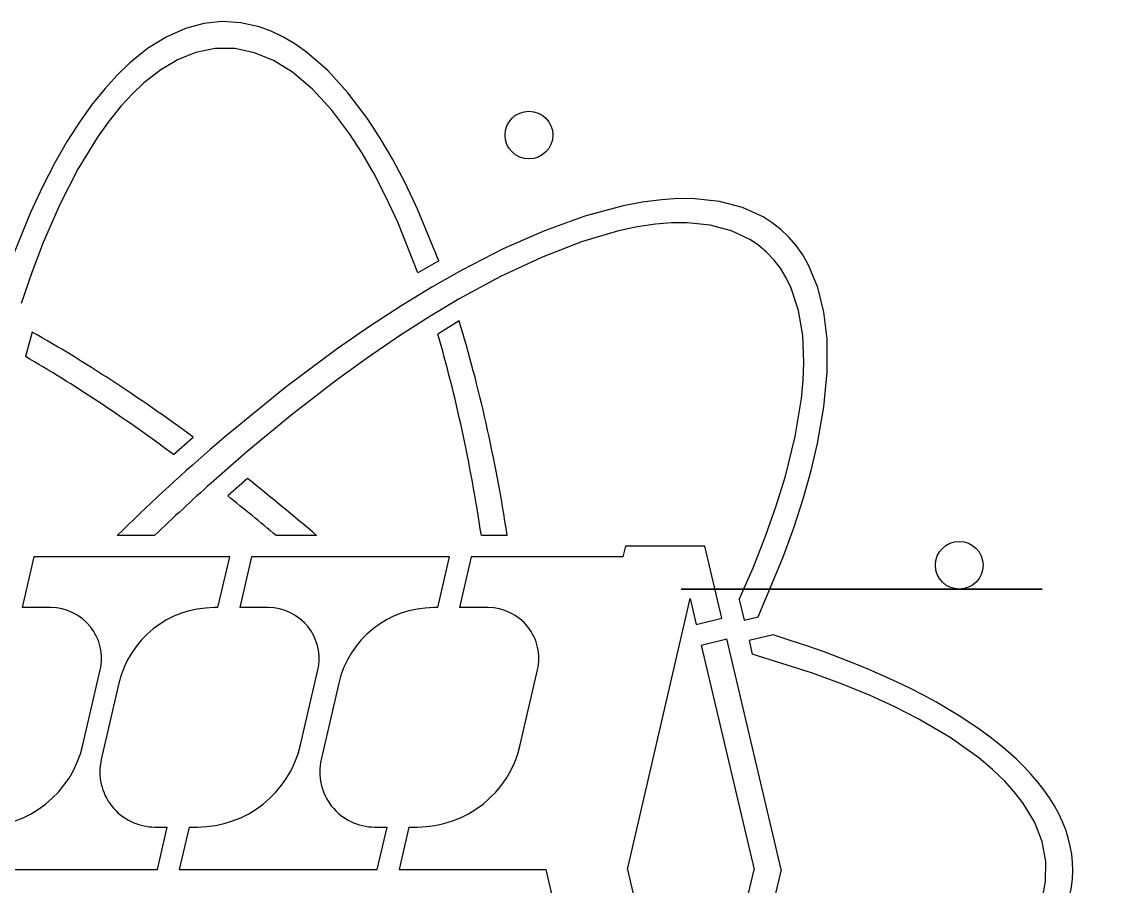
# Model space of a CAD drawing. Extents: x -452 to 195, y -304 to 246.
# Drawn here: x -266.9 to -165, y -61.1 to 20.5 of the extents above; entities that cross this region are included whole.
import ezdxf

# ---------------------------------------------------------------- set-up
doc = ezdxf.new("R2010")
doc.units = 0
doc.layers.add('LAYER_1', color=7, linetype='CONTINUOUS')

msp = doc.modelspace()

# ---------------------------------------------------------------- linework, layer by layer
at = {"layer": 'LAYER_1'}
for points, knots in [([(-227.5728, -2.0916), (-227.5728, -2.0916), (-229.5773, 2.7975), (-229.5773, 2.7975), (-229.5773, 2.7975), (-229.5773, 2.7975), (-230.7106, 5.19), (-230.7106, 5.19), (-230.7106, 5.19), (-230.7106, 5.19), (-231.911, 7.4725), (-231.911, 7.4725), (-231.911, 7.4725), (-231.911, 7.4725), (-233.0913, 9.4885), (-233.0913, 9.4885), (-233.0913, 9.4885), (-233.0913, 9.4885), (-234.3298, 11.3821), (-234.3298, 11.3821), (-234.3298, 11.3821), (-234.3298, 11.3821), (-236.1346, 13.7695), (-236.1346, 13.7695), (-236.1346, 13.7695), (-236.1346, 13.7695), (-238.0434, 15.8556), (-238.0434, 15.8556), (-238.0434, 15.8556), (-238.0434, 15.8556), (-240.0483, 17.6002), (-240.0483, 17.6002), (-240.0483, 17.6002), (-240.0483, 17.6002), (-241.1478, 18.3737), (-241.1478, 18.3737), (-241.1478, 18.3737), (-241.1478, 18.3737), (-242.2684, 19.0339), (-242.2684, 19.0339), (-242.2684, 19.0339), (-242.2684, 19.0339), (-243.3869, 19.5669), (-243.3869, 19.5669), (-243.3869, 19.5669), (-243.3869, 19.5669), (-244.5197, 19.9812), (-244.5197, 19.9812), (-244.5197, 19.9812), (-244.5197, 19.9812), (-246.2536, 20.3747), (-246.2536, 20.3747), (-246.2536, 20.3747), (-246.2536, 20.3747), (-247.9999, 20.4806), (-247.9999, 20.4806), (-247.9999, 20.4806), (-247.9999, 20.4806), (-249.7453, 20.2963), (-249.7453, 20.2963), (-249.7453, 20.2963), (-249.7453, 20.2963), (-251.4759, 19.8251), (-251.4759, 19.8251), (-251.4759, 19.8251), (-251.4759, 19.8251), (-253.2765, 19.0245), (-253.2765, 19.0245), (-253.2765, 19.0245), (-253.2765, 19.0245), (-255.0313, 17.9303), (-255.0313, 17.9303), (-255.0313, 17.9303), (-255.0313, 17.9303), (-256.7294, 16.5639), (-256.7294, 16.5639), (-256.7294, 16.5639), (-256.7294, 16.5639), (-257.9073, 15.4297), (-257.9073, 15.4297), (-257.9073, 15.4297), (-257.9073, 15.4297), (-259.0491, 14.177), (-259.0491, 14.177), (-259.0491, 14.177), (-259.0491, 14.177), (-260.2526, 12.6845), (-260.2526, 12.6845), (-260.2526, 12.6845), (-260.2526, 12.6845), (-261.4096, 11.0731), (-261.4096, 11.0731), (-261.4096, 11.0731), (-261.4096, 11.0731), (-262.6141, 9.1981), (-262.6141, 9.1981), (-262.6141, 9.1981), (-262.6141, 9.1981), (-263.7624, 7.2076), (-263.7624, 7.2076), (-263.7624, 7.2076), (-263.7624, 7.2076), (-264.9596, 4.9017), (-264.9596, 4.9017), (-264.9596, 4.9017), (-264.9596, 4.9017), (-266.09, 2.4844), (-266.09, 2.4844), (-266.09, 2.4844), (-266.09, 2.4844), (-268.0686, -2.3988), (-268.0686, -2.3988), (-268.0686, -2.3988), (-268.0686, -2.3988), (-269.008, -5.061), (-269.008, -5.061)], [0, 0, 0, 0, 0.03333333, 0.03333333, 0.03333333, 0.03333333, 0.06666667, 0.06666667, 0.06666667, 0.06666667, 0.1, 0.1, 0.1, 0.1, 0.13333333, 0.13333333, 0.13333333, 0.13333333, 0.16666667, 0.16666667, 0.16666667, 0.16666667, 0.2, 0.2, 0.2, 0.2, 0.23333333, 0.23333333, 0.23333333, 0.23333333, 0.26666667, 0.26666667, 0.26666667, 0.26666667, 0.3, 0.3, 0.3, 0.3, 0.33333333, 0.33333333, 0.33333333, 0.33333333, 0.36666667, 0.36666667, 0.36666667, 0.36666667, 0.4, 0.4, 0.4, 0.4, 0.43333333, 0.43333333, 0.43333333, 0.43333333, 0.46666667, 0.46666667, 0.46666667, 0.46666667, 0.5, 0.5, 0.5, 0.5, 0.53333333, 0.53333333, 0.53333333, 0.53333333, 0.56666667, 0.56666667, 0.56666667, 0.56666667, 0.6, 0.6, 0.6, 0.6, 0.63333333, 0.63333333, 0.63333333, 0.63333333, 0.66666667, 0.66666667, 0.66666667, 0.66666667, 0.7, 0.7, 0.7, 0.7, 0.73333333, 0.73333333, 0.73333333, 0.73333333, 0.76666667, 0.76666667, 0.76666667, 0.76666667, 0.8, 0.8, 0.8, 0.8, 0.83333333, 0.83333333, 0.83333333, 0.83333333, 0.86666667, 0.86666667, 0.86666667, 0.86666667, 0.9, 0.9, 0.9, 0.9, 0.93333333, 0.93333333, 0.93333333, 0.93333333, 1, 1, 1, 1]), ([(-229.5495, -3.2246), (-229.5495, -3.2246), (-231.4441, 1.5439), (-231.4441, 1.5439), (-231.4441, 1.5439), (-231.4441, 1.5439), (-232.5285, 3.8949), (-232.5285, 3.8949), (-232.5285, 3.8949), (-232.5285, 3.8949), (-233.679, 6.1304), (-233.679, 6.1304), (-233.679, 6.1304), (-233.679, 6.1304), (-234.7876, 8.0564), (-234.7876, 8.0564), (-234.7876, 8.0564), (-234.7876, 8.0564), (-235.9511, 9.8577), (-235.9511, 9.8577), (-235.9511, 9.8577), (-235.9511, 9.8577), (-237.6658, 12.1363), (-237.6658, 12.1363), (-237.6658, 12.1363), (-237.6658, 12.1363), (-239.4795, 14.0991), (-239.4795, 14.0991), (-239.4795, 14.0991), (-239.4795, 14.0991), (-241.3831, 15.7034), (-241.3831, 15.7034), (-241.3831, 15.7034), (-241.3831, 15.7034), (-243.1469, 16.7981), (-243.1469, 16.7981), (-243.1469, 16.7981), (-243.1469, 16.7981), (-244.9575, 17.5475), (-244.9575, 17.5475), (-244.9575, 17.5475), (-244.9575, 17.5475), (-246.7981, 17.9318), (-246.7981, 17.9318), (-246.7981, 17.9318), (-246.7981, 17.9318), (-248.6498, 17.9399), (-248.6498, 17.9399), (-248.6498, 17.9399), (-248.6498, 17.9399), (-250.4928, 17.5712), (-250.4928, 17.5712), (-250.4928, 17.5712), (-250.4928, 17.5712), (-252.1667, 16.906), (-252.1667, 16.906), (-252.1667, 16.906), (-252.1667, 16.906), (-253.8017, 15.9447), (-253.8017, 15.9447), (-253.8017, 15.9447), (-253.8017, 15.9447), (-255.3863, 14.7078), (-255.3863, 14.7078), (-255.3863, 14.7078), (-255.3863, 14.7078), (-256.4728, 13.6783), (-256.4728, 13.6783), (-256.4728, 13.6783), (-256.4728, 13.6783), (-257.527, 12.5316), (-257.527, 12.5316), (-257.527, 12.5316), (-257.527, 12.5316), (-258.666, 11.1207), (-258.666, 11.1207), (-258.666, 11.1207), (-258.666, 11.1207), (-259.7607, 9.5863), (-259.7607, 9.5863), (-259.7607, 9.5863), (-259.7607, 9.5863), (-261.6138, 6.5558), (-261.6138, 6.5558), (-261.6138, 6.5558), (-261.6138, 6.5558), (-263.3212, 3.2219), (-263.3212, 3.2219), (-263.3212, 3.2219), (-263.3212, 3.2219), (-264.8851, -0.3641), (-264.8851, -0.3641), (-264.8851, -0.3641), (-264.8851, -0.3641), (-265.9662, -3.1927), (-265.9662, -3.1927), (-265.9662, -3.1927), (-265.9662, -3.1927), (-266.9711, -6.1233), (-266.9711, -6.1233)], [0, 0, 0, 0, 0.03846154, 0.03846154, 0.03846154, 0.03846154, 0.07692308, 0.07692308, 0.07692308, 0.07692308, 0.11538462, 0.11538462, 0.11538462, 0.11538462, 0.15384615, 0.15384615, 0.15384615, 0.15384615, 0.19230769, 0.19230769, 0.19230769, 0.19230769, 0.23076923, 0.23076923, 0.23076923, 0.23076923, 0.26923077, 0.26923077, 0.26923077, 0.26923077, 0.30769231, 0.30769231, 0.30769231, 0.30769231, 0.34615385, 0.34615385, 0.34615385, 0.34615385, 0.38461538, 0.38461538, 0.38461538, 0.38461538, 0.42307692, 0.42307692, 0.42307692, 0.42307692, 0.46153846, 0.46153846, 0.46153846, 0.46153846, 0.5, 0.5, 0.5, 0.5, 0.53846154, 0.53846154, 0.53846154, 0.53846154, 0.57692308, 0.57692308, 0.57692308, 0.57692308, 0.61538462, 0.61538462, 0.61538462, 0.61538462, 0.65384615, 0.65384615, 0.65384615, 0.65384615, 0.69230769, 0.69230769, 0.69230769, 0.69230769, 0.73076923, 0.73076923, 0.73076923, 0.73076923, 0.76923077, 0.76923077, 0.76923077, 0.76923077, 0.80769231, 0.80769231, 0.80769231, 0.80769231, 0.84615385, 0.84615385, 0.84615385, 0.84615385, 0.88461538, 0.88461538, 0.88461538, 0.88461538, 0.92307692, 0.92307692, 0.92307692, 0.92307692, 1, 1, 1, 1]), ([(-219.0623, 7.5243), (-217.8197, 7.5243), (-216.8123, 8.5316), (-216.8123, 9.7743), (-216.8123, 9.7743), (-216.8123, 11.0169), (-217.8197, 12.0243), (-219.0623, 12.0243), (-219.0623, 12.0243), (-220.305, 12.0243), (-221.3123, 11.0169), (-221.3123, 9.7743), (-221.3123, 9.7743), (-221.3123, 8.5316), (-220.305, 7.5243), (-219.0623, 7.5243)], [0, 0, 0, 0, 0.2, 0.2, 0.2, 0.2, 0.4, 0.4, 0.4, 0.4, 0.6, 0.6, 0.6, 0.6, 1, 1, 1, 1]), ([(-197.4349, -35.6689), (-197.4349, -35.6689), (-195.1174, -30.1267), (-195.1174, -30.1267), (-195.1174, -30.1267), (-195.1174, -30.1267), (-194.0824, -27.2844), (-194.0824, -27.2844), (-194.0824, -27.2844), (-194.0824, -27.2844), (-193.1714, -24.4681), (-193.1714, -24.4681), (-193.1714, -24.4681), (-193.1714, -24.4681), (-192.4421, -21.8694), (-192.4421, -21.8694), (-192.4421, -21.8694), (-192.4421, -21.8694), (-191.8409, -19.3133), (-191.8409, -19.3133), (-191.8409, -19.3133), (-191.8409, -19.3133), (-191.241, -15.8781), (-191.241, -15.8781), (-191.241, -15.8781), (-191.241, -15.8781), (-190.9336, -12.5821), (-190.9336, -12.5821), (-190.9336, -12.5821), (-190.9336, -12.5821), (-190.9471, -9.4647), (-190.9471, -9.4647), (-190.9471, -9.4647), (-190.9471, -9.4647), (-191.2418, -6.9285), (-191.2418, -6.9285), (-191.2418, -6.9285), (-191.2418, -6.9285), (-191.8162, -4.594), (-191.8162, -4.594), (-191.8162, -4.594), (-191.8162, -4.594), (-192.6813, -2.4952), (-192.6813, -2.4952), (-192.6813, -2.4952), (-192.6813, -2.4952), (-193.2353, -1.5271), (-193.2353, -1.5271), (-193.2353, -1.5271), (-193.2353, -1.5271), (-193.8656, -0.6325), (-193.8656, -0.6325), (-193.8656, -0.6325), (-193.8656, -0.6325), (-194.544, 0.1561), (-194.544, 0.1561), (-194.544, 0.1561), (-194.544, 0.1561), (-195.291, 0.8706), (-195.291, 0.8706), (-195.291, 0.8706), (-195.291, 0.8706), (-196.1057, 1.5093), (-196.1057, 1.5093), (-196.1057, 1.5093), (-196.1057, 1.5093), (-196.9847, 2.0696), (-196.9847, 2.0696), (-196.9847, 2.0696), (-196.9847, 2.0696), (-198.9231, 2.9514), (-198.9231, 2.9514), (-198.9231, 2.9514), (-198.9231, 2.9514), (-201.0789, 3.5152), (-201.0789, 3.5152), (-201.0789, 3.5152), (-201.0789, 3.5152), (-203.4217, 3.7688), (-203.4217, 3.7688), (-203.4217, 3.7688), (-203.4217, 3.7688), (-204.9632, 3.7761), (-204.9632, 3.7761), (-204.9632, 3.7761), (-204.9632, 3.7761), (-206.5583, 3.6729), (-206.5583, 3.6729), (-206.5583, 3.6729), (-206.5583, 3.6729), (-208.3426, 3.4415), (-208.3426, 3.4415), (-208.3426, 3.4415), (-208.3426, 3.4415), (-210.1736, 3.0924), (-210.1736, 3.0924), (-210.1736, 3.0924), (-210.1736, 3.0924), (-213.7943, 2.1164), (-213.7943, 2.1164), (-213.7943, 2.1164), (-213.7943, 2.1164), (-217.6068, 0.7409), (-217.6068, 0.7409), (-217.6068, 0.7409), (-217.6068, 0.7409), (-221.4879, -0.9696), (-221.4879, -0.9696), (-221.4879, -0.9696), (-221.4879, -0.9696), (-225.4066, -2.974), (-225.4066, -2.974), (-225.4066, -2.974), (-225.4066, -2.974), (-228.2275, -4.5729), (-228.2275, -4.5729), (-228.2275, -4.5729), (-228.2275, -4.5729), (-231.0469, -6.2923), (-231.0469, -6.2923), (-231.0469, -6.2923), (-231.0469, -6.2923), (-234.1119, -8.2916), (-234.1119, -8.2916), (-234.1119, -8.2916), (-234.1119, -8.2916), (-237.1612, -10.4093), (-237.1612, -10.4093), (-237.1612, -10.4093), (-237.1612, -10.4093), (-241.9519, -13.9854), (-241.9519, -13.9854), (-241.9519, -13.9854), (-241.9519, -13.9854), (-247.6325, -18.6071), (-247.6325, -18.6071)], [0, 0, 0, 0, 0.02857143, 0.02857143, 0.02857143, 0.02857143, 0.05714286, 0.05714286, 0.05714286, 0.05714286, 0.08571429, 0.08571429, 0.08571429, 0.08571429, 0.11428571, 0.11428571, 0.11428571, 0.11428571, 0.14285714, 0.14285714, 0.14285714, 0.14285714, 0.17142857, 0.17142857, 0.17142857, 0.17142857, 0.2, 0.2, 0.2, 0.2, 0.22857143, 0.22857143, 0.22857143, 0.22857143, 0.25714286, 0.25714286, 0.25714286, 0.25714286, 0.28571429, 0.28571429, 0.28571429, 0.28571429, 0.31428571, 0.31428571, 0.31428571, 0.31428571, 0.34285714, 0.34285714, 0.34285714, 0.34285714, 0.37142857, 0.37142857, 0.37142857, 0.37142857, 0.4, 0.4, 0.4, 0.4, 0.42857143, 0.42857143, 0.42857143, 0.42857143, 0.45714286, 0.45714286, 0.45714286, 0.45714286, 0.48571429, 0.48571429, 0.48571429, 0.48571429, 0.51428571, 0.51428571, 0.51428571, 0.51428571, 0.54285714, 0.54285714, 0.54285714, 0.54285714, 0.57142857, 0.57142857, 0.57142857, 0.57142857, 0.6, 0.6, 0.6, 0.6, 0.62857143, 0.62857143, 0.62857143, 0.62857143, 0.65714286, 0.65714286, 0.65714286, 0.65714286, 0.68571429, 0.68571429, 0.68571429, 0.68571429, 0.71428571, 0.71428571, 0.71428571, 0.71428571, 0.74285714, 0.74285714, 0.74285714, 0.74285714, 0.77142857, 0.77142857, 0.77142857, 0.77142857, 0.8, 0.8, 0.8, 0.8, 0.82857143, 0.82857143, 0.82857143, 0.82857143, 0.85714286, 0.85714286, 0.85714286, 0.85714286, 0.88571429, 0.88571429, 0.88571429, 0.88571429, 0.91428571, 0.91428571, 0.91428571, 0.91428571, 0.94285714, 0.94285714, 0.94285714, 0.94285714, 1, 1, 1, 1]), ([(-199.2186, -34.0577), (-199.2186, -34.0577), (-197.9135, -31.047), (-197.9135, -31.047), (-197.9135, -31.047), (-197.9135, -31.047), (-196.7347, -28.0568), (-196.7347, -28.0568), (-196.7347, -28.0568), (-196.7347, -28.0568), (-195.7306, -25.2061), (-195.7306, -25.2061), (-195.7306, -25.2061), (-195.7306, -25.2061), (-194.868, -22.3951), (-194.868, -22.3951), (-194.868, -22.3951), (-194.868, -22.3951), (-193.9481, -18.665), (-193.9481, -18.665), (-193.9481, -18.665), (-193.9481, -18.665), (-193.3546, -15.0787), (-193.3546, -15.0787), (-193.3546, -15.0787), (-193.3546, -15.0787), (-193.1929, -13.355), (-193.1929, -13.355), (-193.1929, -13.355), (-193.1929, -13.355), (-193.128, -11.6867), (-193.128, -11.6867), (-193.128, -11.6867), (-193.128, -11.6867), (-193.2401, -9.1316), (-193.2401, -9.1316), (-193.2401, -9.1316), (-193.2401, -9.1316), (-193.6368, -6.7757), (-193.6368, -6.7757), (-193.6368, -6.7757), (-193.6368, -6.7757), (-194.3331, -4.6568), (-194.3331, -4.6568), (-194.3331, -4.6568), (-194.3331, -4.6568), (-194.802, -3.6877), (-194.802, -3.6877), (-194.802, -3.6877), (-194.802, -3.6877), (-195.3499, -2.7929), (-195.3499, -2.7929), (-195.3499, -2.7929), (-195.3499, -2.7929), (-195.9623, -1.993), (-195.9623, -1.993), (-195.9623, -1.993), (-195.9623, -1.993), (-196.6488, -1.2714), (-196.6488, -1.2714), (-196.6488, -1.2714), (-196.6488, -1.2714), (-197.3808, -0.6512), (-197.3808, -0.6512), (-197.3808, -0.6512), (-197.3808, -0.6512), (-198.1779, -0.1087), (-198.1779, -0.1087), (-198.1779, -0.1087), (-198.1779, -0.1087), (-199.9561, 0.7391), (-199.9561, 0.7391), (-199.9561, 0.7391), (-199.9561, 0.7391), (-201.9567, 1.2705), (-201.9567, 1.2705), (-201.9567, 1.2705), (-201.9567, 1.2705), (-204.1494, 1.4933), (-204.1494, 1.4933), (-204.1494, 1.4933), (-204.1494, 1.4933), (-205.609, 1.482), (-205.609, 1.482), (-205.609, 1.482), (-205.609, 1.482), (-207.1244, 1.3599), (-207.1244, 1.3599), (-207.1244, 1.3599), (-207.1244, 1.3599), (-208.848, 1.1036), (-208.848, 1.1036), (-208.848, 1.1036), (-208.848, 1.1036), (-210.6213, 0.7268), (-210.6213, 0.7268), (-210.6213, 0.7268), (-210.6213, 0.7268), (-214.1153, -0.2997), (-214.1153, -0.2997), (-214.1153, -0.2997), (-214.1153, -0.2997), (-217.8957, -1.765), (-217.8957, -1.765), (-217.8957, -1.765), (-217.8957, -1.765), (-221.752, -3.577), (-221.752, -3.577), (-221.752, -3.577), (-221.752, -3.577), (-225.65, -5.6894), (-225.65, -5.6894), (-225.65, -5.6894), (-225.65, -5.6894), (-228.422, -7.3459), (-228.422, -7.3459), (-228.422, -7.3459), (-228.422, -7.3459), (-231.1934, -9.1203), (-231.1934, -9.1203), (-231.1934, -9.1203), (-231.1934, -9.1203), (-234.2808, -11.2285), (-234.2808, -11.2285), (-234.2808, -11.2285), (-234.2808, -11.2285), (-237.3523, -13.4569), (-237.3523, -13.4569), (-237.3523, -13.4569), (-237.3523, -13.4569), (-241.5328, -16.6911), (-241.5328, -16.6911), (-241.5328, -16.6911), (-241.5328, -16.6911), (-245.6632, -20.1074), (-245.6632, -20.1074)], [0, 0, 0, 0, 0.02857143, 0.02857143, 0.02857143, 0.02857143, 0.05714286, 0.05714286, 0.05714286, 0.05714286, 0.08571429, 0.08571429, 0.08571429, 0.08571429, 0.11428571, 0.11428571, 0.11428571, 0.11428571, 0.14285714, 0.14285714, 0.14285714, 0.14285714, 0.17142857, 0.17142857, 0.17142857, 0.17142857, 0.2, 0.2, 0.2, 0.2, 0.22857143, 0.22857143, 0.22857143, 0.22857143, 0.25714286, 0.25714286, 0.25714286, 0.25714286, 0.28571429, 0.28571429, 0.28571429, 0.28571429, 0.31428571, 0.31428571, 0.31428571, 0.31428571, 0.34285714, 0.34285714, 0.34285714, 0.34285714, 0.37142857, 0.37142857, 0.37142857, 0.37142857, 0.4, 0.4, 0.4, 0.4, 0.42857143, 0.42857143, 0.42857143, 0.42857143, 0.45714286, 0.45714286, 0.45714286, 0.45714286, 0.48571429, 0.48571429, 0.48571429, 0.48571429, 0.51428571, 0.51428571, 0.51428571, 0.51428571, 0.54285714, 0.54285714, 0.54285714, 0.54285714, 0.57142857, 0.57142857, 0.57142857, 0.57142857, 0.6, 0.6, 0.6, 0.6, 0.62857143, 0.62857143, 0.62857143, 0.62857143, 0.65714286, 0.65714286, 0.65714286, 0.65714286, 0.68571429, 0.68571429, 0.68571429, 0.68571429, 0.71428571, 0.71428571, 0.71428571, 0.71428571, 0.74285714, 0.74285714, 0.74285714, 0.74285714, 0.77142857, 0.77142857, 0.77142857, 0.77142857, 0.8, 0.8, 0.8, 0.8, 0.82857143, 0.82857143, 0.82857143, 0.82857143, 0.85714286, 0.85714286, 0.85714286, 0.85714286, 0.88571429, 0.88571429, 0.88571429, 0.88571429, 0.91428571, 0.91428571, 0.91428571, 0.91428571, 0.94285714, 0.94285714, 0.94285714, 0.94285714, 1, 1, 1, 1]), ([(-178.4726, -33.0654), (-177.23, -33.0654), (-176.2226, -32.0581), (-176.2226, -30.8154), (-176.2226, -30.8154), (-176.2226, -29.5728), (-177.23, -28.5654), (-178.4726, -28.5654), (-178.4726, -28.5654), (-179.7153, -28.5654), (-180.7226, -29.5728), (-180.7226, -30.8154), (-180.7226, -30.8154), (-180.7226, -32.0581), (-179.7153, -33.0654), (-178.4727, -33.0654), (-141.1947, -33.0654), (-253.0286, -33.0654), (-178.4726, -33.0654)], [0, 0, 0, 0, 0.2, 0.2, 0.2, 0.2, 0.4, 0.4, 0.4, 0.4, 0.6, 0.6, 0.6, 0.6, 1, 1, 1, 1.0001, 1.0001, 1.0001, 1.0001]), ([(-259.5048, -40.6964), (-259.1758, -39.271), (-259.5146, -37.7734), (-260.4253, -36.6285), (-260.4253, -36.6285), (-261.3359, -35.4837), (-262.719, -34.8166), (-264.1818, -34.8166)], [0, 0, 0, 0, 0.33333333, 0.33333333, 0.33333333, 0.33333333, 1, 1, 1, 1]), ([(-238.9787, -40.6964), (-238.6497, -39.271), (-238.9886, -37.7734), (-239.8992, -36.6285), (-239.8992, -36.6285), (-240.8099, -35.4837), (-242.1929, -34.8166), (-243.6557, -34.8166)], [0, 0, 0, 0, 0.33333333, 0.33333333, 0.33333333, 0.33333333, 1, 1, 1, 1]), ([(-218.2474, -40.6964), (-217.9183, -39.271), (-218.2572, -37.7734), (-219.1679, -36.6285), (-219.1679, -36.6285), (-220.0785, -35.4837), (-221.4615, -34.8166), (-222.9244, -34.8166)], [0, 0, 0, 0, 0.33333333, 0.33333333, 0.33333333, 0.33333333, 1, 1, 1, 1]), ([(-193.308, -80.761), (-176.553, -75.1174), (-167.2628, -67.144), (-167.7845, -58.8551), (-167.7845, -58.8551), (-168.3062, -50.5662), (-178.5899, -42.7547), (-196.0375, -37.394)], [0, 0, 0, 0, 0.33333333, 0.33333333, 0.33333333, 0.33333333, 1, 1, 1, 1]), ([(-194.3702, -78.7241), (-194.3702, -78.7241), (-191.4049, -77.7066), (-191.4049, -77.7066), (-191.4049, -77.7066), (-191.4049, -77.7066), (-188.5424, -76.6103), (-188.5424, -76.6103), (-188.5424, -76.6103), (-188.5424, -76.6103), (-185.9138, -75.4848), (-185.9138, -75.4848), (-185.9138, -75.4848), (-185.9138, -75.4848), (-183.4108, -74.2831), (-183.4108, -74.2831), (-183.4108, -74.2831), (-183.4108, -74.2831), (-180.2369, -72.5209), (-180.2369, -72.5209), (-180.2369, -72.5209), (-180.2369, -72.5209), (-177.3901, -70.6167), (-177.3901, -70.6167), (-177.3901, -70.6167), (-177.3901, -70.6167), (-176.1084, -69.6126), (-176.1084, -69.6126), (-176.1084, -69.6126), (-176.1084, -69.6126), (-174.932, -68.5751), (-174.932, -68.5751), (-174.932, -68.5751), (-174.932, -68.5751), (-173.1698, -66.7055), (-173.1698, -66.7055), (-173.1698, -66.7055), (-173.1698, -66.7055), (-171.7912, -64.7521), (-171.7912, -64.7521), (-171.7912, -64.7521), (-171.7912, -64.7521), (-171.2584, -63.7489), (-171.2584, -63.7489), (-171.2584, -63.7489), (-171.2584, -63.7489), (-170.8361, -62.7316), (-170.8361, -62.7316), (-170.8361, -62.7316), (-170.8361, -62.7316), (-170.5281, -61.704), (-170.5281, -61.704), (-170.5281, -61.704), (-170.5281, -61.704), (-170.3369, -60.6687), (-170.3369, -60.6687), (-170.3369, -60.6687), (-170.3369, -60.6687), (-170.2942, -58.7726), (-170.2942, -58.7726), (-170.2942, -58.7726), (-170.2942, -58.7726), (-170.6466, -56.8853), (-170.6466, -56.8853), (-170.6466, -56.8853), (-170.6466, -56.8853), (-171.3836, -55.0278), (-171.3836, -55.0278), (-171.3836, -55.0278), (-171.3836, -55.0278), (-172.4841, -53.2187), (-172.4841, -53.2187), (-172.4841, -53.2187), (-172.4841, -53.2187), (-173.2787, -52.1968), (-173.2787, -52.1968), (-173.2787, -52.1968), (-173.2787, -52.1968), (-174.1801, -51.1989), (-174.1801, -51.1989), (-174.1801, -51.1989), (-174.1801, -51.1989), (-175.3435, -50.0804), (-175.3435, -50.0804), (-175.3435, -50.0804), (-175.3435, -50.0804), (-176.6298, -48.9985), (-176.6298, -48.9985), (-176.6298, -48.9985), (-176.6298, -48.9985), (-179.3256, -47.0818), (-179.3256, -47.0818), (-179.3256, -47.0818), (-179.3256, -47.0818), (-182.3519, -45.3044), (-182.3519, -45.3044), (-182.3519, -45.3044), (-182.3519, -45.3044), (-184.5605, -44.1804), (-184.5605, -44.1804), (-184.5605, -44.1804), (-184.5605, -44.1804), (-186.8819, -43.1191), (-186.8819, -43.1191), (-186.8819, -43.1191), (-186.8819, -43.1191), (-189.5934, -42.006), (-189.5934, -42.006), (-189.5934, -42.006), (-189.5934, -42.006), (-192.4133, -40.9681), (-192.4133, -40.9681), (-192.4133, -40.9681), (-192.4133, -40.9681), (-198.0047, -39.2), (-198.0047, -39.2)], [0, 0, 0, 0, 0.03333333, 0.03333333, 0.03333333, 0.03333333, 0.06666667, 0.06666667, 0.06666667, 0.06666667, 0.1, 0.1, 0.1, 0.1, 0.13333333, 0.13333333, 0.13333333, 0.13333333, 0.16666667, 0.16666667, 0.16666667, 0.16666667, 0.2, 0.2, 0.2, 0.2, 0.23333333, 0.23333333, 0.23333333, 0.23333333, 0.26666667, 0.26666667, 0.26666667, 0.26666667, 0.3, 0.3, 0.3, 0.3, 0.33333333, 0.33333333, 0.33333333, 0.33333333, 0.36666667, 0.36666667, 0.36666667, 0.36666667, 0.4, 0.4, 0.4, 0.4, 0.43333333, 0.43333333, 0.43333333, 0.43333333, 0.46666667, 0.46666667, 0.46666667, 0.46666667, 0.5, 0.5, 0.5, 0.5, 0.53333333, 0.53333333, 0.53333333, 0.53333333, 0.56666667, 0.56666667, 0.56666667, 0.56666667, 0.6, 0.6, 0.6, 0.6, 0.63333333, 0.63333333, 0.63333333, 0.63333333, 0.66666667, 0.66666667, 0.66666667, 0.66666667, 0.7, 0.7, 0.7, 0.7, 0.73333333, 0.73333333, 0.73333333, 0.73333333, 0.76666667, 0.76666667, 0.76666667, 0.76666667, 0.8, 0.8, 0.8, 0.8, 0.83333333, 0.83333333, 0.83333333, 0.83333333, 0.86666667, 0.86666667, 0.86666667, 0.86666667, 0.9, 0.9, 0.9, 0.9, 0.93333333, 0.93333333, 0.93333333, 0.93333333, 1, 1, 1, 1]), ([(-259.4032, -49.1468), (-259.7597, -50.691), (-259.3925, -52.3134), (-258.406, -53.5537), (-258.406, -53.5537), (-257.4195, -54.7939), (-255.9212, -55.5166), (-254.3364, -55.5166)], [0, 0, 0, 0, 0.33333333, 0.33333333, 0.33333333, 0.33333333, 1, 1, 1, 1]), ([(-238.6718, -49.1468), (-239.0283, -50.691), (-238.6612, -52.3134), (-237.6747, -53.5537), (-237.6747, -53.5537), (-236.6881, -54.7939), (-235.1899, -55.5166), (-233.6051, -55.5166)], [0, 0, 0, 0, 0.33333333, 0.33333333, 0.33333333, 0.33333333, 1, 1, 1, 1])]:
    msp.add_open_spline(points, degree=3, knots=knots, dxfattribs=at)
for points in [[(-227.5728, -2.0916), (-227.5728, -2.0916), (-229.5495, -3.2246), (-229.5495, -3.2246)], [(-225.6499, -7.7615), (-225.6499, -7.7615), (-227.6663, -9.002), (-227.6663, -9.002)], [(-221.1063, -28.0167), (-222.2451, -20.6823), (-223.7788, -13.8452), (-225.65, -7.7615)], [(-225.6499, -7.7615), (-225.6499, -7.7615), (-225.65, -7.7615), (-225.65, -7.7615)], [(-265.9184, -8.8189), (-265.9184, -8.8189), (-266.5656, -11.1109), (-266.5656, -11.1109)], [(-250.7482, -18.7159), (-255.8983, -14.9259), (-261.0025, -11.596), (-265.9184, -8.819)], [(-265.9184, -8.819), (-265.9184, -8.819), (-265.9184, -8.819), (-265.9184, -8.819)], [(-223.5513, -28.0167), (-224.5985, -21.1315), (-225.9868, -14.7164), (-227.6663, -9.002)], [(-227.6663, -9.002), (-227.6663, -9.002), (-227.6663, -9.002), (-227.6663, -9.002)], [(-252.608, -20.3499), (-257.3614, -16.8359), (-262.0541, -13.7297), (-266.5656, -11.1109)], [(-266.5656, -11.1109), (-266.5656, -11.1109), (-266.5656, -11.1109), (-266.5656, -11.1109)], [(-252.608, -20.3499), (-252.608, -20.3499), (-250.7481, -18.7159), (-250.7481, -18.7159)], [(-250.7481, -18.7159), (-250.7481, -18.7159), (-250.7482, -18.7159), (-250.7482, -18.7159)], [(-247.6325, -18.6071), (-247.6325, -18.6071), (-249.1468, -19.908), (-249.1468, -19.908)], [(-249.1471, -19.9076), (-252.1517, -22.5214), (-255.0763, -25.2258), (-257.9168, -28.017)], [(-252.608, -20.3499), (-252.608, -20.3499), (-252.608, -20.3499), (-252.608, -20.3499)], [(-245.6632, -20.1074), (-245.6632, -20.1074), (-249.0368, -23.0577), (-249.0368, -23.0577)], [(-249.0368, -23.0577), (-250.8449, -24.6783), (-252.6234, -26.3316), (-254.3715, -28.0168)], [(-245.624, -22.6266), (-245.624, -22.6266), (-247.4832, -24.2779), (-247.4832, -24.2779)], [(-239.0953, -28.0168), (-241.2336, -26.1746), (-243.4103, -24.3775), (-245.6239, -22.6265)], [(-242.9115, -28.0167), (-244.4172, -26.7484), (-245.9413, -25.5019), (-247.4832, -24.2778)], [(-254.3715, -28.0167), (-254.3715, -28.0167), (-257.9171, -28.0167), (-257.9171, -28.0167)], [(-239.0952, -28.0167), (-239.0952, -28.0167), (-242.9115, -28.0167), (-242.9115, -28.0167)], [(-223.5513, -28.0167), (-223.5513, -28.0167), (-223.5513, -28.0167), (-223.5513, -28.0167)], [(-221.1063, -28.0167), (-221.1063, -28.0167), (-223.5513, -28.0167), (-223.5513, -28.0167)], [(-221.1063, -28.0167), (-221.1063, -28.0167), (-221.1063, -28.0167), (-221.1063, -28.0167)], [(-209.9636, -29.0167), (-209.9636, -29.0167), (-210.1945, -30.0167), (-210.1945, -30.0167)], [(-202.4636, -29.0167), (-202.4636, -29.0167), (-209.9636, -29.0167), (-209.9636, -29.0167)], [(-200.8569, -35.8229), (-200.8569, -35.8229), (-202.4636, -29.0167), (-202.4636, -29.0167)], [(-265.7628, -30.0167), (-265.7628, -30.0167), (-266.871, -34.8166), (-266.871, -34.8166)], [(-247.2893, -30.0167), (-247.2893, -30.0167), (-265.7628, -30.0167), (-265.7628, -30.0167)], [(-248.3975, -34.8166), (-248.3975, -34.8166), (-247.2893, -30.0167), (-247.2893, -30.0167)], [(-245.2367, -30.0167), (-245.2367, -30.0167), (-246.3449, -34.8166), (-246.3449, -34.8166)], [(-226.558, -30.0167), (-226.558, -30.0167), (-245.2367, -30.0167), (-245.2367, -30.0167)], [(-227.6662, -34.8166), (-227.6662, -34.8166), (-226.558, -30.0167), (-226.558, -30.0167)], [(-224.5054, -30.0167), (-224.5054, -30.0167), (-225.6135, -34.8166), (-225.6135, -34.8166)], [(-210.1945, -30.0167), (-210.1945, -30.0167), (-224.5054, -30.0167), (-224.5054, -30.0167)], [(-209.7636, -59.5166), (-209.7636, -59.5166), (-203.8644, -33.9643), (-203.8644, -33.9643)], [(-203.8644, -33.9643), (-203.8644, -33.9643), (-203.29, -36.3973), (-203.29, -36.3973)], [(-199.2186, -34.0577), (-199.2186, -34.0577), (-198.7642, -35.9827), (-198.7642, -35.9827)], [(-264.1818, -34.8166), (-264.1818, -34.8166), (-266.871, -34.8166), (-266.871, -34.8166)], [(-248.7768, -34.8166), (-253.0605, -34.8166), (-256.7773, -37.7731), (-257.741, -41.9471)], [(-248.3975, -34.8166), (-248.3975, -34.8166), (-248.7768, -34.8166), (-248.7768, -34.8166)], [(-243.6557, -34.8166), (-243.6557, -34.8166), (-246.3449, -34.8166), (-246.3449, -34.8166)], [(-228.0454, -34.8166), (-232.3291, -34.8166), (-236.046, -37.7731), (-237.0096, -41.9471)], [(-227.6662, -34.8166), (-227.6662, -34.8166), (-228.0454, -34.8166), (-228.0454, -34.8166)], [(-222.9244, -34.8166), (-222.9244, -34.8166), (-225.6135, -34.8166), (-225.6135, -34.8166)], [(-198.7642, -35.9827), (-198.7642, -35.9827), (-197.4349, -35.6689), (-197.4349, -35.6689)], [(-203.29, -36.3973), (-203.29, -36.3973), (-200.8569, -35.8229), (-200.8569, -35.8229)], [(-196.0374, -37.394), (-196.0374, -37.394), (-198.3047, -37.9292), (-198.3047, -37.9292)], [(-196.0375, -37.394), (-196.0375, -37.394), (-196.0375, -37.394), (-196.0375, -37.394)], [(-202.8305, -38.3438), (-202.8305, -38.3438), (-200.3974, -37.7694), (-200.3974, -37.7694)], [(-202.8305, -38.3438), (-202.8305, -38.3438), (-197.8323, -59.5166), (-197.8323, -59.5166)], [(-195.2636, -59.5166), (-195.2636, -59.5166), (-200.3974, -37.7694), (-200.3974, -37.7694)], [(-198.3047, -37.9292), (-198.3047, -37.9292), (-198.0047, -39.2), (-198.0047, -39.2)], [(-261.137, -47.7661), (-261.137, -47.7661), (-259.5048, -40.6964), (-259.5048, -40.6964)], [(-240.6109, -47.7661), (-240.6109, -47.7661), (-238.9787, -40.6964), (-238.9787, -40.6964)], [(-219.8796, -47.7661), (-219.8796, -47.7661), (-218.2474, -40.6964), (-218.2474, -40.6964)], [(-257.741, -41.9471), (-257.741, -41.9471), (-259.4032, -49.1468), (-259.4032, -49.1468)], [(-237.0096, -41.9471), (-237.0096, -41.9471), (-238.6718, -49.1468), (-238.6718, -49.1468)], [(-270.8807, -55.5166), (-266.2245, -55.5166), (-262.1844, -52.303), (-261.137, -47.7661)], [(-250.3546, -55.5166), (-245.6984, -55.5166), (-241.6584, -52.303), (-240.6109, -47.7662)], [(-229.6233, -55.5166), (-224.9671, -55.5166), (-220.927, -52.303), (-219.8796, -47.7661)], [(-254.3364, -55.5166), (-254.3364, -55.5166), (-253.1765, -55.5166), (-253.1765, -55.5166)], [(-254.0999, -59.5166), (-254.0999, -59.5166), (-253.1765, -55.5166), (-253.1765, -55.5166)], [(-251.1239, -55.5166), (-251.1239, -55.5166), (-252.0473, -59.5166), (-252.0473, -59.5166)], [(-251.1239, -55.5166), (-251.1239, -55.5166), (-250.3546, -55.5166), (-250.3546, -55.5166)], [(-233.6051, -55.5166), (-233.6051, -55.5166), (-232.4451, -55.5166), (-232.4451, -55.5166)], [(-233.3686, -59.5166), (-233.3686, -59.5166), (-232.4451, -55.5166), (-232.4451, -55.5166)], [(-230.3925, -55.5166), (-230.3925, -55.5166), (-231.316, -59.5166), (-231.316, -59.5166)], [(-230.3925, -55.5166), (-230.3925, -55.5166), (-229.6233, -55.5166), (-229.6233, -55.5166)], [(-167.7844, -58.8551), (-167.7844, -58.8551), (-167.7845, -58.8551), (-167.7845, -58.8551)], [(-272.5734, -59.5166), (-272.5734, -59.5166), (-254.0999, -59.5166), (-254.0999, -59.5166)], [(-252.0473, -59.5166), (-252.0473, -59.5166), (-233.3686, -59.5166), (-233.3686, -59.5166)], [(-231.316, -59.5166), (-231.316, -59.5166), (-217.4609, -59.5166), (-217.4609, -59.5166)], [(-217.4609, -59.5166), (-217.4609, -59.5166), (-211.0658, -87.2166), (-211.0658, -87.2166)], [(-209.7636, -59.5166), (-209.7636, -59.5166), (-203.8644, -85.069), (-203.8644, -85.069)], [(-202.8305, -80.6894), (-202.8305, -80.6894), (-197.8323, -59.5166), (-197.8323, -59.5166)], [(-195.2636, -59.5166), (-195.2636, -59.5166), (-200.3974, -81.2638), (-200.3974, -81.2638)]]:
    msp.add_open_spline(points, degree=3, dxfattribs=at)

doc.saveas('drawing.dxf')
